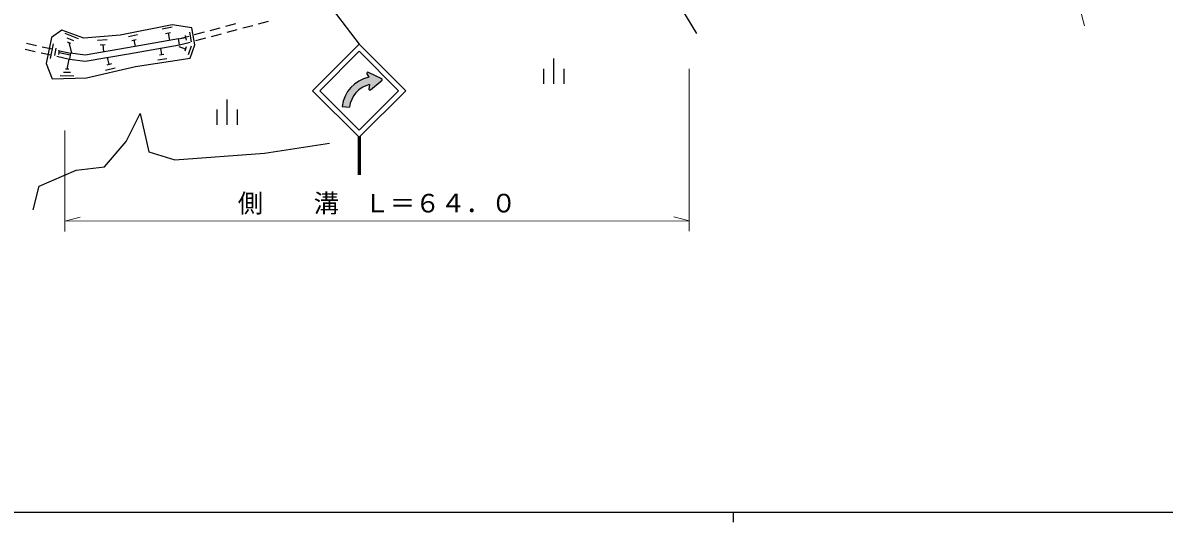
# Model space of a CAD drawing. Units: millimetres, scale not verified. Extents: x 40000 to 680000, y 20000 to 380000.
# Drawn here: x 97888 to 210558, y 204000 to 253302 of the extents above; entities that cross this region are included whole.
import ezdxf
from ezdxf.enums import TextEntityAlignment as Align

# ---------------------------------------------------------------- set-up
doc = ezdxf.new("R2010")
doc.units = ezdxf.units.MM
doc.header["$LTSCALE"] = 1000
for name, color, linetype, lineweight in [('M-BGD', 7, 'Continuous', 25), ('M-STR-HTXT', 7, 'Continuous', 13), ('M-STR-STRC', 7, 'Continuous', 25), ('M-TTL-BAND', 7, 'Continuous', 25)]:
    doc.layers.add(name, color=color, linetype=linetype, lineweight=lineweight)
doc.styles.add('ＭＳ ゴシック', font='')
doc.styles.get('ＭＳ ゴシック').set_extended_font_data('MS Gothic')

msp = doc.modelspace()

# ---------------------------------------------------------------- hatches: boundary and pattern name
at = {"layer": 'M-STR-STRC'}
for points in [[(130139, 244970), (129421, 245052, -0.32224), (132037, 247927), (131851, 248272, -0.6929), (132003, 248408), (133318, 247781, -0.50861), (133356, 247625), (132215, 246685, -0.63329), (132042, 246785), (132122, 247203, 0.31592)], [(131195, 242108), (131095, 242007), (130995, 242108), (130992, 238285), (131192, 238285)]]:
    msp.add_hatch(color=256, dxfattribs=at).paths.add_polyline_path(points)

# ---------------------------------------------------------------- linework, layer by layer
at = {"layer": 'M-BGD'}
for p, q in [((111631, 252694), (112618, 252892)), ((114346, 252385), (114516, 251440)), ((114847, 252141), (115813, 252399)), ((116393, 252554), (117359, 252812)), ((117939, 252967), (118905, 253225)), ((118071, 252381), (119037, 252640)), ((119616, 252794), (120583, 253053)), ((121162, 253207), (122128, 253466)), ((98250, 251289), (99225, 251069)), ((102046, 252268), (103343, 251758)), ((102242, 251817), (102891, 251561)), ((102277, 251428), (102601, 251301)), ((102439, 251365), (102680, 250347)), ((105259, 251589), (106214, 251671)), ((108332, 251960), (109204, 252135)), ((108638, 251567), (109074, 251655)), ((108856, 251611), (108987, 250957)), ((111977, 252250), (112470, 252349)), ((112223, 252300), (112372, 251560)), ((113247, 251714), (114267, 251986)), ((113354, 251122), (113248, 251713)), ((113958, 251827), (113250, 251700)), ((113354, 251121), (114399, 251401)), ((113916, 252064), (114001, 251591)), ((114979, 251555), (115945, 251814)), ((116525, 251968), (117491, 252227)), ((98124, 250702), (99099, 250482)), ((99685, 250351), (100660, 250131)), ((99811, 250937), (100786, 250718)), ((100608, 249792), (100905, 251242)), ((101045, 250081), (101193, 250806)), ((101372, 250586), (102602, 250309)), ((101445, 250188), (101519, 250550)), ((101482, 250369), (102569, 250147)), ((102602, 250310), (102482, 249721)), ((105539, 251132), (106017, 251173)), ((105778, 251152), (105840, 250436)), ((111821, 250168), (111376, 250101)), ((111599, 250135), (111498, 250802)), ((113939, 250710), (113306, 250932)), ((114013, 250921), (113866, 250499)), ((114510, 250984), (114214, 250140)), ((101246, 250000), (102482, 249721)), ((102262, 248734), (102452, 249725)), ((106644, 249245), (106173, 249136)), ((106409, 249191), (106245, 249897)), ((112110, 249757), (111221, 249624)), ((150284, 249768), (150285, 247268)), ((102916, 248043), (101572, 248080)), ((102589, 248388), (101917, 248407)), ((102431, 248729), (102094, 248738)), ((106988, 248829), (106047, 248611)), ((149284, 248768), (149285, 247268)), ((151284, 248769), (151285, 247269)), ((118036, 245746), (118037, 243246)), ((117036, 244745), (117037, 243245)), ((119036, 244747), (119037, 243247))]:
    msp.add_line(p, q, dxfattribs=at)
for points in [[(164435, 252241), (161371, 257314), (160271, 258634), (154728, 258419), (149754, 257789), (148967, 258849), (148309, 262385), (149198, 262976), (155476, 264480), (159972, 265905), (160716, 266898), (161425, 268568), (160822, 268795), (147616, 265424), (135995, 262922), (124538, 260222), (118307, 258618)], [(113248, 251713), (108209, 250832), (104030, 250124), (102602, 250310)], [(102482, 249721), (104041, 249517), (108311, 250241), (113354, 251122)], [(98899, 234836), (99505, 237172), (103151, 238746), (105964, 239094), (108099, 241581), (109462, 244345), (110334, 240571), (112880, 239780), (121754, 240419), (128156, 241428)]]:
    msp.add_lwpolyline(points, dxfattribs=at)
msp.add_lwpolyline([(100724, 251855), (100201, 249301), (100781, 247782), (104163, 247868), (109007, 248988), (114412, 249799), (114877, 251126), (114575, 252805), (112643, 253115), (107513, 252085), (103908, 251773), (101743, 252583)], close=True, dxfattribs=at)
at = {"layer": 'M-STR-HTXT'}
for p, q in [((195172, 282037), (202679, 252992)), ((163670, 232745), (163661, 248745)), ((102043, 232711), (102038, 242669)), ((102042, 233711), (103542, 234112)), ((102042, 233711), (163669, 233745)), ((163669, 233745), (162169, 234144))]:
    msp.add_line(p, q, dxfattribs=at)
at = {"layer": 'M-STR-STRC'}
for p, q in [((123350, 261373), (131094, 251200)), ((131094, 251200), (126498, 246603)), ((131094, 250493), (127205, 246604)), ((135691, 246604), (131094, 251200)), ((134984, 246604), (131094, 250493)), ((131851, 248272), (132037, 247927)), ((133318, 247781), (132003, 248408)), ((132122, 247203), (132042, 246785)), ((132215, 246685), (133356, 247625)), ((126498, 246603), (131095, 242008)), ((127205, 246604), (131095, 242715)), ((131095, 242715), (134984, 246604)), ((131095, 242008), (135691, 246604)), ((129421, 245052), (130139, 244970)), ((130995, 242108), (130992, 238285)), ((131095, 242007), (131092, 238285)), ((131195, 242108), (131192, 238285))]:
    msp.add_line(p, q, dxfattribs=at)
for centre, radius, start, end in [((132728, 244671), 3328, 101.96947, 173.41383), ((131953, 248311), 109, 62.30101, 201.17347), ((132721, 244674), 2599, 103.32195, 173.45141), ((132152, 246776), 111, 175.28069, 304.66335), ((133280, 247689), 99.5, 319.89026, 67.72428)]:
    msp.add_arc(centre, radius, start, end, dxfattribs=at)
at = {"layer": 'M-TTL-BAND'}
for p, q in [((40000, 205000), (579000, 205000)), ((168000, 205000), (168000, 204000))]:
    msp.add_line(p, q, dxfattribs=at)

# ---------------------------------------------------------------- texts
at = {"layer": 'M-STR-HTXT', "style": 'ＭＳ ゴシック'}
msp.add_text('側\u3000\u3000溝\u3000Ｌ＝６４．０', height=1833, rotation=0.031, dxfattribs=at).set_placement((132856, 234028), align=Align.BOTTOM_CENTER)

doc.saveas('drawing.dxf')
